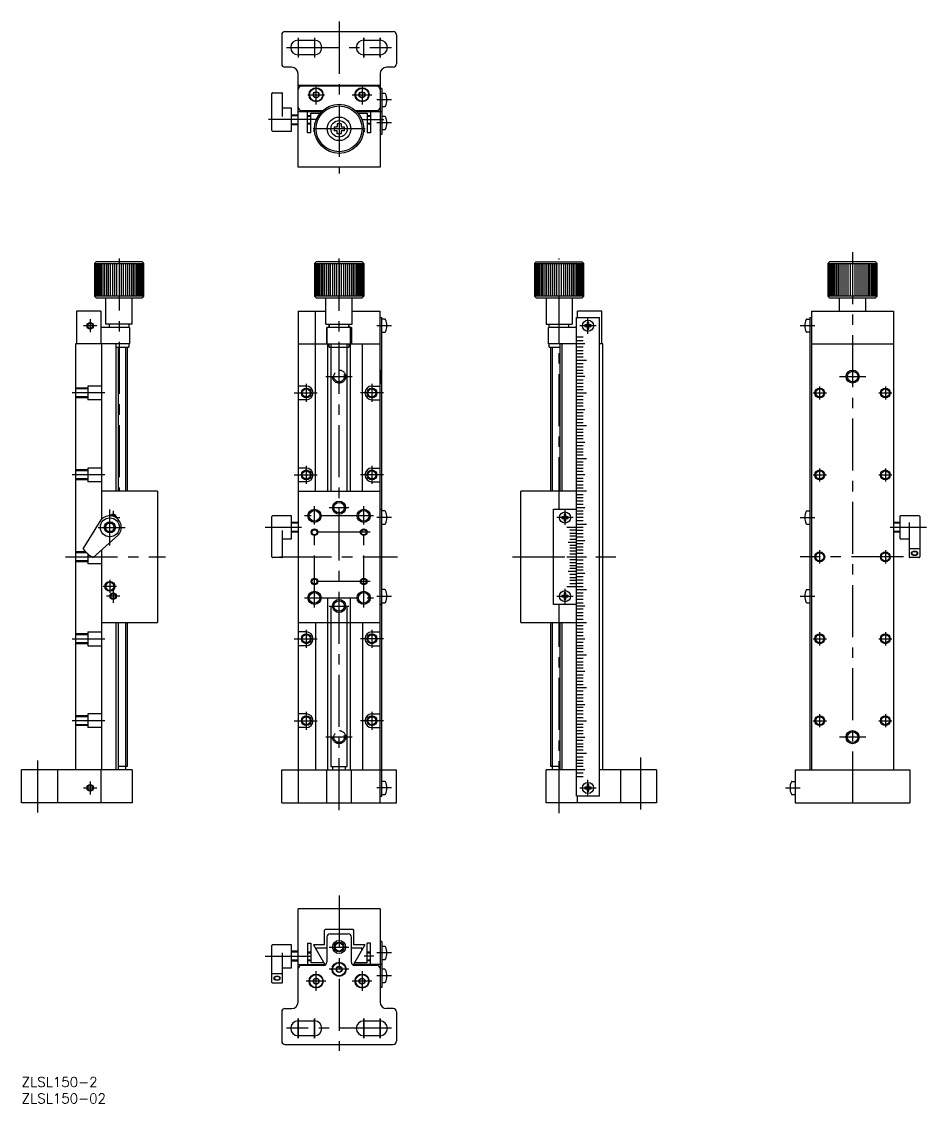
# Model space of a CAD drawing. Extents: x 0 to 276, y -8 to 322.
import ezdxf

# ---------------------------------------------------------------- set-up
doc = ezdxf.new("R2010")
doc.units = 0
doc.header["$LTSCALE"] = 0.5
doc.linetypes.add('CENTER', pattern=[50.8, 31.75, -6.35, 6.35, -6.35])
doc.linetypes.add('DASHED', pattern=[19.05, 12.7, -6.35])
for name, color, linetype in [('MSM_CENTER', 1, 'CENTER'), ('MSM_CONTINUOUS', 7, 'CONTINUOUS'), ('MSM_DASHED', 4, 'DASHED'), ('MSM_NARROW', 5, 'CONTINUOUS'), ('MSM_PART_NUMBER', 7, 'CONTINUOUS')]:
    doc.layers.add(name, color=color, linetype=linetype)
doc.styles.get("Standard").update_dxf_attribs({"font": 'txt.shx', "height": 3, "bigfont": 'bigfont.shx'})

# ---------------------------------------------------------------- blocks, each defined once
blk = doc.blocks.new('*U89')
at = {"layer": 'MSM_PART_NUMBER'}
blk.add_text('ZLSL150-2', height=3, dxfattribs=at).set_placement((0, -3))
blk = doc.blocks.new('*U90')
at = {"layer": 'MSM_PART_NUMBER'}
blk.add_text('ZLSL150-02', height=3, dxfattribs=at).set_placement((0, -8))

msp = doc.modelspace()

# ---------------------------------------------------------------- linework, layer by layer
at = {"layer": 'MSM_CENTER'}
for p, q in [((96.8, 322.03), (96.8, 275.71)), ((84.3, 317.13), (84.3, 311.13)), ((89.3, 317.13), (89.3, 311.13)), ((104.3, 317.13), (104.3, 316.38)), ((104.3, 317.13), (104.3, 316.38)), ((104.3, 311.13), (104.3, 317.13)), ((109.3, 317.13), (109.3, 316.38)), ((109.3, 317.13), (109.3, 316.38)), ((109.3, 311.13), (109.3, 317.13)), ((80.8, 314.13), (112.8, 314.13)), ((104.3, 311.88), (104.3, 311.13)), ((104.3, 311.88), (104.3, 311.13)), ((109.3, 311.88), (109.3, 311.13)), ((109.3, 311.88), (109.3, 311.13)), ((89.8, 296.73), (89.8, 302.73)), ((103.8, 302.73), (103.8, 296.73)), ((87.3, 299.73), (92.3, 299.73)), ((100.8, 299.73), (106.8, 299.73)), ((112.8, 298.13), (108.3, 298.13)), ((89.84, 292.13), (75.3, 292.13)), ((103.76, 292.13), (110.4, 292.13)), ((112.8, 291.13), (108.3, 291.13)), ((104.8, 289.33), (88.8, 289.33)), ((96.8, 81.44), (96.8, 251.56)), ((253.38, 251.74), (253.38, 80.74)), ((29.7, 249.74), (29.7, 178.74)), ((163.9, 173.24), (163.9, 249.74)), ((20.9, 231.24), (20.9, 227.24)), ((172.7, 226.74), (172.7, 231.74)), ((22.9, 229.24), (18.9, 229.24)), ((21.9, 229.24), (21.7, 229.24)), ((112.8, 229.24), (108.3, 229.24)), ((175.2, 229.24), (170.2, 229.24)), ((241.88, 229.24), (237.38, 229.24)), ((86.8, 211.49), (86.8, 205.99)), ((92.8, 213.74), (100.8, 213.74)), ((106.8, 211.49), (106.8, 205.99)), ((249.38, 213.74), (257.38, 213.74)), ((25.4, 208.74), (15.4, 208.74)), ((83.12, 208.74), (90.12, 208.74)), ((110.3, 208.74), (103.3, 208.74)), ((241.38, 208.74), (245.38, 208.74)), ((243.38, 206.74), (243.38, 210.74)), ((261.38, 208.74), (265.38, 208.74)), ((263.38, 210.74), (263.38, 206.74)), ((86.8, 186.49), (86.8, 180.99)), ((106.8, 186.49), (106.8, 180.99)), ((243.38, 181.74), (243.38, 185.74)), ((263.38, 185.74), (263.38, 181.74)), ((25.4, 183.74), (15.4, 183.74)), ((83.12, 183.74), (90.12, 183.74)), ((110.3, 183.74), (103.3, 183.74)), ((241.38, 183.74), (245.38, 183.74)), ((261.38, 183.74), (265.38, 183.74)), ((26.9, 162.21), (26.9, 173.21)), ((27.9, 172.74), (27.9, 171.1)), ((89.3, 143.24), (89.3, 174.24)), ((99.8, 173.74), (93.8, 173.74)), ((104.3, 143.24), (104.3, 174.24)), ((165.7, 168.54), (165.7, 172.94)), ((24.4, 170.18), (24.43, 170.22)), ((28.7, 170.74), (29.9, 170.74)), ((107.3, 171.24), (86.3, 171.24)), ((112.8, 170.74), (108.3, 170.74)), ((168.2, 170.74), (163.2, 170.74)), ((237.38, 170.74), (241.88, 170.74)), ((237.38, 170.74), (241.88, 170.74)), ((23.35, 167.74), (31.54, 167.74)), ((85.3, 167.74), (74.3, 167.74)), ((106.3, 166.24), (87.3, 166.24)), ((88.5, 166.24), (88.3, 166.24)), ((88.5, 166.24), (88.3, 166.24)), ((90.3, 166.24), (90.1, 166.24)), ((90.3, 166.24), (90.1, 166.24)), ((103.5, 166.24), (103.3, 166.24)), ((103.5, 166.24), (103.3, 166.24)), ((105.3, 166.24), (105.1, 166.24)), ((105.3, 166.24), (105.1, 166.24)), ((275.88, 167.74), (264.88, 167.74)), ((13.4, 158.74), (43.87, 158.74)), ((78.62, 158.74), (114.62, 158.74)), ((149.72, 158.74), (181.14, 158.74)), ((268.88, 158.74), (237.38, 158.74)), ((243.38, 156.74), (243.38, 160.74)), ((263.38, 160.74), (263.38, 156.74)), ((28.9, 149.74), (24.9, 149.74)), ((26.9, 151.74), (26.9, 147.74)), ((27.9, 148.74), (27.9, 144.74)), ((106.3, 151.24), (87.3, 151.24)), ((88.5, 151.24), (88.3, 151.24)), ((88.5, 151.24), (88.3, 151.24)), ((90.3, 151.24), (90.1, 151.24)), ((90.3, 151.24), (90.1, 151.24)), ((103.5, 151.24), (103.3, 151.24)), ((103.5, 151.24), (103.3, 151.24)), ((105.3, 151.24), (105.1, 151.24)), ((105.3, 151.24), (105.1, 151.24)), ((165.7, 144.54), (165.7, 148.94)), ((29.9, 146.74), (25.9, 146.74)), ((86.3, 146.24), (107.3, 146.24)), ((108.3, 146.74), (112.8, 146.74)), ((163.2, 146.74), (168.2, 146.74)), ((237.38, 146.74), (241.88, 146.74)), ((237.38, 146.74), (241.88, 146.74)), ((93.8, 143.74), (99.8, 143.74)), ((93.8, 143.74), (99.8, 143.74)), ((93.8, 143.74), (99.8, 143.74)), ((163.9, 80.52), (163.9, 144.24)), ((86.8, 136.49), (86.8, 130.99)), ((106.8, 136.49), (106.8, 130.99)), ((243.38, 131.74), (243.38, 135.74)), ((263.38, 135.74), (263.38, 131.74)), ((15.4, 133.74), (25.4, 133.74)), ((83.12, 133.74), (90.12, 133.74)), ((110.3, 133.74), (103.3, 133.74)), ((241.38, 133.74), (245.38, 133.74)), ((261.38, 133.74), (265.38, 133.74)), ((86.8, 111.49), (86.8, 105.99)), ((106.8, 111.49), (106.8, 105.99)), ((243.38, 106.74), (243.38, 110.74)), ((263.38, 110.74), (263.38, 106.74)), ((25.4, 108.74), (15.4, 108.74)), ((83.12, 108.74), (90.12, 108.74)), ((110.3, 108.74), (103.3, 108.74)), ((241.38, 108.74), (245.38, 108.74)), ((261.38, 108.74), (265.38, 108.74)), ((100.8, 103.74), (92.8, 103.74)), ((257.38, 103.74), (249.38, 103.74)), ((4.9, 80.74), (4.9, 97.74)), ((188.7, 97.56), (188.7, 80.74)), ((20.9, 90.24), (20.9, 86.24)), ((172.7, 85.74), (172.7, 90.74)), ((18.9, 88.24), (22.9, 88.24)), ((21.7, 88.24), (21.9, 88.24)), ((112.8, 88.24), (108.3, 88.24)), ((112.8, 88.24), (108.3, 88.24)), ((170.2, 88.24), (175.2, 88.24)), ((232.88, 88.24), (237.38, 88.24)), ((232.88, 88.24), (237.38, 88.24)), ((96.8, 55.4), (96.8, 8)), ((93.8, 39.7), (99.8, 39.7)), ((74.3, 36.9), (88.2, 36.9)), ((107.4, 36.9), (104.4, 36.9)), ((112.8, 37.9), (108.3, 37.9)), ((89.8, 26.3), (89.8, 32.3)), ((89.8, 26.3), (89.8, 32.3)), ((89.8, 26.3), (89.8, 32.3)), ((89.8, 26.3), (89.8, 32.3)), ((99.8, 32.9), (93.8, 32.9)), ((99.8, 32.9), (93.8, 32.9)), ((103.8, 32.3), (103.8, 26.3)), ((103.8, 32.3), (103.8, 26.3)), ((103.8, 32.3), (103.8, 26.3)), ((103.8, 32.3), (103.8, 26.3)), ((112.8, 30.9), (108.3, 30.9)), ((92.8, 29.3), (86.8, 29.3)), ((92.8, 29.3), (86.8, 29.3)), ((92.8, 29.3), (86.8, 29.3)), ((92.8, 29.3), (86.8, 29.3)), ((106.8, 29.3), (100.8, 29.3)), ((106.8, 29.3), (100.8, 29.3)), ((106.8, 29.3), (100.8, 29.3)), ((101.8, 29.3), (100.8, 29.3)), ((106.8, 29.3), (101.8, 29.3)), ((84.3, 17.9), (84.3, 11.9)), ((84.3, 17.15), (84.3, 17.9)), ((84.3, 17.9), (84.3, 11.9)), ((84.3, 17.15), (84.3, 17.9)), ((84.3, 12.65), (84.3, 17.15)), ((84.3, 12.65), (84.3, 17.15)), ((89.3, 17.9), (89.3, 11.9)), ((89.3, 17.15), (89.3, 17.9)), ((89.3, 17.9), (89.3, 11.9)), ((89.3, 17.15), (89.3, 17.9)), ((89.3, 12.65), (89.3, 17.15)), ((89.3, 12.65), (89.3, 17.15)), ((104.3, 11.9), (104.3, 17.9)), ((104.3, 17.9), (104.3, 17.15)), ((104.3, 11.9), (104.3, 17.9)), ((104.3, 17.9), (104.3, 17.15)), ((104.3, 17.15), (104.3, 12.65)), ((104.3, 17.15), (104.3, 12.65)), ((109.3, 17.9), (109.3, 17.15)), ((109.3, 11.9), (109.3, 17.9)), ((109.3, 17.9), (109.3, 17.15)), ((109.3, 11.9), (109.3, 17.9)), ((109.3, 17.15), (109.3, 12.65)), ((109.3, 17.15), (109.3, 12.65)), ((112.8, 14.9), (80.8, 14.9)), ((84.3, 11.9), (84.3, 12.65)), ((84.3, 11.9), (84.3, 12.65)), ((89.3, 11.9), (89.3, 12.65)), ((89.3, 11.9), (89.3, 12.65)), ((104.3, 12.65), (104.3, 11.9)), ((104.3, 12.65), (104.3, 11.9)), ((109.3, 12.65), (109.3, 11.9)), ((109.3, 12.65), (109.3, 11.9))]:
    msp.add_line(p, q, dxfattribs=at)
at = {"layer": 'MSM_CONTINUOUS'}
for p, q in [((79.3, 318.03), (79.3, 309.13)), ((80.3, 319.03), (113.3, 319.03)), ((114.3, 318.03), (114.3, 309.13)), ((84.3, 316.38), (89.3, 316.38)), ((104.3, 316.38), (109.3, 316.38)), ((89.3, 311.88), (84.3, 311.88)), ((109.3, 311.88), (104.3, 311.88)), ((82.3, 308.13), (80.3, 308.13)), ((113.3, 308.13), (111.3, 308.13)), ((84.3, 277.63), (84.3, 306.19)), ((109.3, 306.13), (109.3, 277.63)), ((76.5, 300.35), (79.3, 300.35)), ((84.3, 302.63), (109.3, 302.63)), ((84.3, 302.63), (84.3, 302.63)), ((84.3, 302.63), (84.3, 302.63)), ((108.3, 302.33), (85.3, 302.33)), ((89.02, 300.18), (89.8, 300.63)), ((90.58, 300.18), (89.8, 300.63)), ((103.02, 300.18), (103.8, 300.63)), ((104.58, 300.18), (103.8, 300.63)), ((109.3, 302.63), (109.3, 302.63)), ((109.3, 302.63), (109.3, 302.63)), ((109.8, 301.63), (109.3, 301.63)), ((109.8, 301.63), (109.8, 287.63)), ((76.3, 288.83), (76.3, 300.15)), ((79.5, 293.13), (79.5, 300.15)), ((89.02, 300.18), (89.02, 299.28)), ((89.02, 299.28), (89.8, 298.83)), ((89.8, 298.83), (90.58, 299.28)), ((90.58, 299.28), (90.58, 300.18)), ((103.02, 300.18), (103.02, 299.28)), ((103.02, 299.28), (103.8, 298.83)), ((103.8, 298.83), (104.58, 299.28)), ((104.58, 299.28), (104.58, 300.18)), ((110.79, 300.13), (109.8, 300.13)), ((82.3, 295.63), (79.5, 295.63)), ((82.3, 288.63), (82.3, 295.63)), ((84.3, 294.63), (84.3, 294.63)), ((84.3, 294.63), (91.49, 294.63)), ((84.3, 294.63), (84.3, 294.63)), ((84.3, 294.63), (84.3, 294.63)), ((84.3, 294.63), (84.3, 294.63)), ((84.3, 294.63), (84.3, 294.63)), ((84.3, 294.63), (84.3, 294.63)), ((84.3, 294.63), (84.3, 294.63)), ((85.3, 294.93), (91.81, 294.93)), ((87.2, 288.13), (87.2, 294.63)), ((87.2, 288.13), (87.2, 294.63)), ((87.2, 288.13), (87.2, 294.63)), ((87.2, 288.13), (87.2, 294.63)), ((88.2, 294.13), (91.04, 294.13)), ((88.2, 288.13), (88.2, 294.13)), ((101.79, 294.93), (108.3, 294.93)), ((102.11, 294.63), (109.8, 294.63)), ((102.56, 294.13), (105.4, 294.13)), ((105.4, 294.13), (105.4, 288.13)), ((106.4, 294.63), (106.4, 288.13)), ((109.3, 294.63), (109.3, 294.63)), ((109.3, 294.63), (109.3, 294.63)), ((109.3, 294.63), (109.3, 294.63)), ((109.3, 294.63), (109.3, 294.63)), ((109.3, 294.63), (109.3, 294.63)), ((109.3, 294.63), (109.3, 294.63)), ((109.8, 296.13), (110.79, 296.13)), ((82.3, 293.63), (84.3, 293.63)), ((82.3, 290.63), (84.3, 290.63)), ((84.3, 293.36), (84.3, 293.63)), ((87.2, 293.43), (88.2, 293.43)), ((87.2, 290.83), (88.2, 290.83)), ((97.4, 290.83), (96.2, 290.83)), ((96.2, 290.83), (96.2, 289.93)), ((97.4, 290.83), (97.4, 289.93)), ((105.4, 293.43), (106.4, 293.43)), ((105.4, 290.83), (106.4, 290.83)), ((110.79, 293.13), (109.8, 293.13)), ((76.5, 288.63), (82.3, 288.63)), ((88.2, 288.13), (87.2, 288.13)), ((88.2, 288.13), (87.2, 288.13)), ((88.2, 288.13), (87.2, 288.13)), ((88.2, 288.13), (87.2, 288.13)), ((89.3, 289.24), (88.95, 288.63)), ((89.3, 289.24), (88.95, 288.63)), ((89.3, 289.24), (88.95, 288.63)), ((89.3, 289.24), (88.95, 288.63)), ((88.95, 288.63), (89.33, 288.63)), ((88.95, 288.63), (89.33, 288.63)), ((88.95, 288.63), (89.33, 288.63)), ((88.95, 288.63), (89.33, 288.63)), ((95.3, 289.93), (95.3, 288.73)), ((95.3, 289.93), (96.2, 289.93)), ((96.2, 288.73), (95.3, 288.73)), ((96.2, 287.83), (96.2, 288.73)), ((97.4, 287.83), (96.2, 287.83)), ((97.4, 289.93), (98.3, 289.93)), ((98.3, 288.73), (97.4, 288.73)), ((97.4, 288.73), (97.4, 287.83)), ((98.3, 289.93), (98.3, 288.73)), ((104.27, 288.63), (104.65, 288.63)), ((104.27, 288.63), (104.65, 288.63)), ((104.27, 288.63), (104.65, 288.63)), ((104.27, 288.63), (104.65, 288.63)), ((104.65, 288.63), (104.3, 289.24)), ((104.65, 288.63), (104.3, 289.24)), ((104.65, 288.63), (104.3, 289.24)), ((104.65, 288.63), (104.3, 289.24)), ((106.4, 288.13), (105.4, 288.13)), ((109.8, 287.63), (109.3, 287.63)), ((109.8, 289.13), (110.79, 289.13)), ((84.3, 277.63), (84.3, 277.63)), ((109.3, 277.63), (84.3, 277.63)), ((84.3, 277.63), (84.3, 277.63)), ((84.3, 277.63), (84.3, 277.63)), ((84.3, 277.63), (84.3, 277.63)), ((109.3, 277.63), (109.3, 277.63)), ((109.3, 277.63), (109.3, 277.63)), ((109.3, 277.63), (109.3, 277.63)), ((109.3, 277.63), (109.3, 277.63)), ((22.7, 248.74), (22.2, 248.24)), ((22.2, 248.24), (22.2, 238.24)), ((22.2, 248.24), (37.2, 248.24)), ((22.31, 238.24), (22.31, 248.24)), ((22.46, 238.24), (22.46, 248.24)), ((22.65, 238.24), (22.65, 248.24)), ((36.7, 248.74), (22.7, 248.74)), ((22.9, 238.24), (22.9, 248.24)), ((23.2, 238.24), (23.2, 248.24)), ((23.56, 238.24), (23.56, 248.24)), ((23.95, 238.24), (23.95, 248.24)), ((24.4, 238.24), (24.4, 248.24)), ((24.88, 238.24), (24.88, 248.24)), ((25.4, 238.24), (25.4, 248.24)), ((25.95, 238.24), (25.95, 248.24)), ((26.53, 238.24), (26.53, 248.24)), ((27.13, 238.24), (27.13, 248.24)), ((27.76, 238.24), (27.76, 248.24)), ((28.4, 238.24), (28.4, 248.24)), ((29.05, 238.24), (29.05, 248.24)), ((29.7, 248.24), (29.7, 238.24)), ((30.35, 248.24), (30.35, 238.24)), ((31, 248.24), (31, 238.24)), ((31.64, 248.24), (31.64, 238.24)), ((32.27, 248.24), (32.27, 238.24)), ((32.87, 248.24), (32.87, 238.24)), ((33.45, 248.24), (33.45, 238.24)), ((34, 248.24), (34, 238.24)), ((34.52, 248.24), (34.52, 238.24)), ((35, 248.24), (35, 238.24)), ((35.45, 248.24), (35.45, 238.24)), ((35.84, 248.24), (35.84, 238.24)), ((36.2, 248.24), (36.2, 238.24)), ((36.5, 248.24), (36.5, 238.24)), ((36.7, 248.74), (37.2, 248.24)), ((36.75, 248.24), (36.75, 238.24)), ((36.94, 248.24), (36.94, 238.24)), ((37.09, 248.24), (37.09, 238.24)), ((37.2, 248.24), (37.2, 238.24)), ((89.8, 248.74), (89.3, 248.24)), ((89.3, 248.24), (104.3, 248.24)), ((89.3, 248.24), (89.3, 238.24)), ((89.41, 238.24), (89.41, 248.24)), ((89.55, 238.24), (89.55, 248.24)), ((89.75, 238.24), (89.75, 248.24)), ((103.8, 248.74), (89.8, 248.74)), ((90, 238.24), (90, 248.24)), ((90.3, 238.24), (90.3, 248.24)), ((90.65, 238.24), (90.65, 248.24)), ((91.05, 238.24), (91.05, 248.24)), ((91.5, 238.24), (91.5, 248.24)), ((91.98, 238.24), (91.98, 248.24)), ((92.5, 238.24), (92.5, 248.24)), ((93.05, 238.24), (93.05, 248.24)), ((93.63, 238.24), (93.63, 248.24)), ((94.23, 238.24), (94.23, 248.24)), ((94.86, 238.24), (94.86, 248.24)), ((95.5, 238.24), (95.5, 248.24)), ((96.14, 238.24), (96.14, 248.24)), ((96.8, 248.24), (96.8, 238.24)), ((97.45, 248.24), (97.45, 238.24)), ((98.1, 248.24), (98.1, 238.24)), ((98.74, 248.24), (98.74, 238.24)), ((99.36, 248.24), (99.36, 238.24)), ((99.97, 248.24), (99.97, 238.24)), ((100.55, 248.24), (100.55, 238.24)), ((101.1, 248.24), (101.1, 238.24)), ((101.62, 248.24), (101.62, 238.24)), ((102.1, 248.24), (102.1, 238.24)), ((102.54, 248.24), (102.54, 238.24)), ((102.94, 248.24), (102.94, 238.24)), ((103.29, 248.24), (103.29, 238.24)), ((103.6, 248.24), (103.6, 238.24)), ((103.8, 248.74), (104.3, 248.24)), ((103.85, 248.24), (103.85, 238.24)), ((104.04, 248.24), (104.04, 238.24)), ((104.18, 248.24), (104.18, 238.24)), ((104.3, 248.24), (104.3, 238.24)), ((156.9, 248.74), (156.4, 248.24)), ((156.4, 248.24), (171.4, 248.24)), ((156.4, 248.24), (156.4, 238.24)), ((156.51, 238.24), (156.51, 248.24)), ((156.65, 238.24), (156.65, 248.24)), ((156.85, 238.24), (156.85, 248.24)), ((156.9, 248.74), (170.9, 248.74)), ((157.1, 238.24), (157.1, 248.24)), ((157.4, 238.24), (157.4, 248.24)), ((157.75, 238.24), (157.75, 248.24)), ((158.15, 238.24), (158.15, 248.24)), ((158.59, 238.24), (158.59, 248.24)), ((159.08, 238.24), (159.08, 248.24)), ((159.6, 238.24), (159.6, 248.24)), ((160.15, 238.24), (160.15, 248.24)), ((160.73, 238.24), (160.73, 248.24)), ((161.33, 238.24), (161.33, 248.24)), ((161.96, 238.24), (161.96, 248.24)), ((162.59, 238.24), (162.59, 248.24)), ((163.24, 238.24), (163.24, 248.24)), ((163.9, 238.24), (163.9, 248.24)), ((164.55, 248.24), (164.55, 238.24)), ((165.2, 248.24), (165.2, 238.24)), ((165.84, 248.24), (165.84, 238.24)), ((166.46, 248.24), (166.46, 238.24)), ((167.07, 248.24), (167.07, 238.24)), ((167.65, 248.24), (167.65, 238.24)), ((168.2, 248.24), (168.2, 238.24)), ((168.72, 248.24), (168.72, 238.24)), ((169.2, 248.24), (169.2, 238.24)), ((169.64, 248.24), (169.64, 238.24)), ((170.04, 248.24), (170.04, 238.24)), ((170.39, 248.24), (170.39, 238.24)), ((170.69, 248.24), (170.69, 238.24)), ((170.9, 248.74), (171.4, 248.24)), ((170.94, 248.24), (170.94, 238.24)), ((171.14, 248.24), (171.14, 238.24)), ((171.28, 248.24), (171.28, 238.24)), ((171.4, 238.24), (171.4, 248.24)), ((246.38, 248.74), (245.88, 248.24)), ((245.88, 248.24), (245.88, 238.24)), ((245.88, 248.24), (260.88, 248.24)), ((245.9, 238.24), (245.9, 248.24)), ((245.99, 238.24), (245.99, 248.24)), ((246.13, 238.24), (246.13, 248.24)), ((246.33, 238.24), (246.33, 248.24)), ((260.38, 248.74), (246.38, 248.74)), ((246.58, 238.24), (246.58, 248.24)), ((246.88, 238.24), (246.88, 248.24)), ((247.23, 238.24), (247.23, 248.24)), ((247.63, 238.24), (247.63, 248.24)), ((248.07, 238.24), (248.07, 248.24)), ((248.55, 238.24), (248.55, 248.24)), ((249.07, 238.24), (249.07, 248.24)), ((249.63, 238.24), (249.63, 248.24)), ((250.21, 238.24), (250.21, 248.24)), ((250.81, 238.24), (250.81, 248.24)), ((251.43, 238.24), (251.43, 248.24)), ((252.07, 238.24), (252.07, 248.24)), ((252.72, 238.24), (252.72, 248.24)), ((253.38, 248.24), (253.38, 238.24)), ((254.03, 248.24), (254.03, 238.24)), ((254.68, 248.24), (254.68, 238.24)), ((255.32, 248.24), (255.32, 238.24)), ((255.94, 248.24), (255.94, 238.24)), ((256.55, 248.24), (256.55, 238.24)), ((257.13, 248.24), (257.13, 238.24)), ((257.68, 248.24), (257.68, 238.24)), ((258.2, 248.24), (258.2, 238.24)), ((258.68, 248.24), (258.68, 238.24)), ((259.12, 248.24), (259.12, 238.24)), ((259.52, 248.24), (259.52, 238.24)), ((259.87, 248.24), (259.87, 238.24)), ((260.17, 248.24), (260.17, 238.24)), ((260.38, 248.74), (260.88, 248.24)), ((260.42, 248.24), (260.42, 238.24)), ((260.62, 248.24), (260.62, 238.24)), ((260.76, 248.24), (260.76, 238.24)), ((260.88, 238.24), (260.88, 248.24)), ((37.2, 238.24), (22.2, 238.24)), ((22.7, 237.74), (22.2, 238.24)), ((22.7, 237.74), (36.7, 237.74)), ((25.7, 229.74), (25.7, 237.74)), ((33.7, 229.74), (33.7, 237.74)), ((37.2, 238.24), (36.7, 237.74)), ((104.3, 238.24), (89.3, 238.24)), ((89.8, 237.74), (89.3, 238.24)), ((89.8, 237.74), (103.8, 237.74)), ((92.8, 229.74), (92.8, 237.74)), ((100.8, 229.74), (100.8, 237.74)), ((104.3, 238.24), (103.8, 237.74)), ((156.9, 237.74), (156.4, 238.24)), ((171.4, 238.24), (156.4, 238.24)), ((156.9, 237.74), (170.9, 237.74)), ((159.9, 237.74), (159.9, 229.74)), ((167.9, 237.74), (167.9, 229.74)), ((171.4, 238.24), (170.9, 237.74)), ((245.88, 239.44), (245.88, 238.24)), ((245.88, 239.44), (245.88, 238.24)), ((246.38, 237.74), (245.88, 238.24)), ((260.88, 238.24), (245.88, 238.24)), ((260.88, 238.24), (245.88, 238.24)), ((246.38, 237.74), (260.38, 237.74)), ((249.38, 233.74), (249.38, 237.74)), ((257.38, 233.74), (257.38, 237.74)), ((260.88, 238.24), (260.38, 237.74)), ((24.1, 233.74), (16.7, 233.74)), ((16.7, 233.74), (16.7, 223.74)), ((24.1, 233.74), (24.1, 223.74)), ((84.3, 233.74), (92.8, 233.74)), ((84.3, 233.74), (84.3, 83.74)), ((89.62, 178.74), (89.62, 233.74)), ((100.8, 233.74), (109.3, 233.74)), ((109.3, 83.74), (109.3, 233.74)), ((109.3, 231.74), (109.8, 231.74)), ((109.3, 231.74), (109.8, 231.74)), ((109.8, 85.74), (109.8, 231.74)), ((110.79, 231.24), (109.8, 231.24)), ((169.2, 231.74), (176.2, 231.74)), ((169.2, 85.74), (169.2, 231.74)), ((176.9, 233.74), (169.5, 233.74)), ((169.5, 231.74), (169.5, 233.74)), ((176.2, 85.74), (176.2, 231.74)), ((176.9, 223.74), (176.9, 233.74)), ((239.39, 231.24), (240.38, 231.24)), ((240.38, 231.74), (240.38, 93.74)), ((240.38, 231.74), (240.88, 231.74)), ((240.88, 233.74), (240.88, 93.74)), ((240.88, 233.74), (265.88, 233.74)), ((265.88, 233.74), (265.88, 93.74)), ((32.9, 228.74), (24.1, 228.74)), ((33.7, 229.74), (25.7, 229.74)), ((26.7, 229.74), (26.7, 228.74)), ((32.7, 229.74), (32.7, 228.74)), ((32.9, 228.74), (32.9, 223.74)), ((92.8, 229.74), (100.8, 229.74)), ((93.05, 223.74), (93.05, 228.74)), ((100.55, 228.74), (93.05, 228.74)), ((93.05, 228.74), (93.05, 223.74)), ((93.05, 223.74), (93.05, 228.74)), ((93.05, 228.74), (93.05, 223.74)), ((93.8, 228.74), (93.6, 228.74)), ((93.8, 228.74), (93.6, 228.74)), ((93.8, 228.74), (93.8, 229.74)), ((93.8, 229.74), (93.8, 228.74)), ((93.8, 228.74), (93.8, 229.74)), ((93.8, 229.74), (93.8, 228.74)), ((99.8, 228.74), (99.8, 229.74)), ((99.8, 229.74), (99.8, 228.74)), ((99.8, 228.74), (99.8, 229.74)), ((99.8, 229.74), (99.8, 228.74)), ((100, 228.74), (99.8, 228.74)), ((100, 228.74), (99.8, 228.74)), ((100.3, 178.74), (100.3, 228.74)), ((100.55, 223.74), (100.55, 228.74)), ((100.55, 228.74), (100.55, 223.74)), ((100.55, 223.74), (100.55, 228.74)), ((100.55, 228.74), (100.55, 223.74)), ((159.9, 229.74), (167.9, 229.74)), ((160.7, 223.74), (160.7, 228.74)), ((169.2, 228.74), (160.7, 228.74)), ((160.9, 228.74), (160.9, 229.74)), ((166.9, 228.74), (166.9, 229.74)), ((172.45, 229.49), (171.7, 229.49)), ((171.7, 229.49), (171.7, 228.99)), ((171.7, 228.99), (172.45, 228.99)), ((172.95, 230.24), (172.45, 230.24)), ((172.45, 230.24), (172.45, 229.49)), ((172.45, 228.99), (172.45, 228.24)), ((172.45, 228.24), (172.95, 228.24)), ((172.95, 229.49), (172.95, 230.24)), ((173.7, 229.49), (172.95, 229.49)), ((172.95, 228.24), (172.95, 228.99)), ((172.95, 228.99), (173.7, 228.99)), ((173.7, 228.99), (173.7, 229.49)), ((109.8, 227.24), (110.79, 227.24)), ((171.2, 225.74), (169.2, 225.74)), ((169.2, 224.74), (171.2, 224.74)), ((240.38, 227.24), (239.39, 227.24)), ((16.4, 223.74), (16.4, 93.74)), ((32.9, 223.74), (16.4, 223.74)), ((24.4, 223.74), (24.4, 170.19)), ((28.76, 223.74), (28.76, 178.74)), ((28.76, 222.74), (32.7, 222.74)), ((29.4, 222.74), (29.4, 178.74)), ((32.2, 222.74), (32.2, 178.74)), ((32.7, 223.74), (32.7, 222.74)), ((84.3, 223.74), (109.3, 223.74)), ((93.3, 223.74), (93.3, 178.74)), ((93.8, 222.74), (93.8, 223.74)), ((93.8, 222.74), (93.8, 223.74)), ((93.8, 222.74), (93.8, 223.74)), ((93.8, 222.74), (93.8, 223.74)), ((93.8, 222.74), (99.8, 222.74)), ((94.3, 223.74), (94.3, 178.74)), ((99.3, 178.74), (99.3, 223.74)), ((99.8, 223.74), (99.8, 222.74)), ((99.8, 223.74), (99.8, 222.74)), ((99.8, 223.74), (99.8, 222.74)), ((99.8, 223.74), (99.8, 222.74)), ((103.97, 178.74), (103.97, 223.74)), ((171.7, 223.74), (160.7, 223.74)), ((160.9, 222.74), (160.9, 223.74)), ((160.9, 222.74), (164.2, 222.74)), ((161.4, 178.74), (161.4, 222.74)), ((164.2, 178.74), (164.2, 223.74)), ((164.84, 178.74), (164.84, 223.74)), ((171.2, 222.74), (169.2, 222.74)), ((169.2, 221.74), (171.2, 221.74)), ((177.2, 223.74), (176.2, 223.74)), ((177.2, 93.74), (177.2, 223.74)), ((240.88, 223.74), (265.88, 223.74)), ((169.2, 220.74), (171.2, 220.74)), ((169.2, 219.74), (171.2, 219.74)), ((169.2, 218.74), (172.2, 218.74)), ((109.3, 215.84), (109.3, 211.64)), ((109.3, 215.84), (109.3, 211.64)), ((109.3, 215.84), (109.3, 211.64)), ((109.3, 215.84), (109.3, 211.64)), ((169.2, 217.74), (171.2, 217.74)), ((169.2, 216.74), (171.2, 216.74)), ((169.2, 215.74), (171.2, 215.74)), ((169.2, 214.74), (171.2, 214.74)), ((171.7, 213.74), (169.2, 213.74)), ((169.2, 212.74), (171.2, 212.74)), ((169.2, 211.74), (171.2, 211.74)), ((20.2, 210.84), (20.2, 206.64)), ((24.4, 210.84), (20.2, 210.84)), ((86.8, 210.84), (84.3, 210.84)), ((106.8, 210.84), (109.3, 210.84)), ((169.2, 210.74), (171.2, 210.74)), ((171.2, 209.74), (169.2, 209.74)), ((169.2, 208.74), (172.2, 208.74)), ((24.4, 206.64), (20.2, 206.64)), ((86.8, 206.64), (84.3, 206.64)), ((106.8, 206.64), (109.3, 206.64)), ((169.2, 207.74), (171.2, 207.74)), ((169.2, 206.74), (171.2, 206.74)), ((169.2, 205.74), (171.2, 205.74)), ((171.2, 204.74), (169.2, 204.74)), ((169.2, 203.74), (171.7, 203.74)), ((169.2, 202.74), (171.2, 202.74)), ((169.2, 201.74), (171.2, 201.74)), ((169.2, 200.74), (171.2, 200.74)), ((169.2, 199.74), (171.2, 199.74)), ((172.2, 198.74), (169.2, 198.74)), ((169.2, 197.74), (171.2, 197.74)), ((169.2, 196.74), (171.2, 196.74)), ((169.2, 195.74), (171.2, 195.74)), ((171.2, 194.74), (169.2, 194.74)), ((169.2, 193.74), (171.7, 193.74)), ((169.2, 192.74), (171.2, 192.74)), ((169.2, 191.74), (171.2, 191.74)), ((169.2, 190.74), (171.2, 190.74)), ((171.2, 189.74), (169.2, 189.74)), ((169.2, 188.74), (172.2, 188.74)), ((20.2, 185.84), (20.2, 181.64)), ((24.4, 185.84), (20.2, 185.84)), ((86.8, 185.84), (84.3, 185.84)), ((106.8, 185.84), (109.3, 185.84)), ((169.2, 187.74), (171.2, 187.74)), ((171.2, 186.74), (169.2, 186.74)), ((171.2, 185.74), (169.2, 185.74)), ((24.4, 181.64), (20.2, 181.64)), ((86.8, 181.64), (84.3, 181.64)), ((106.8, 181.64), (109.3, 181.64)), ((171.2, 184.74), (169.2, 184.74)), ((171.7, 183.74), (169.2, 183.74)), ((169.2, 182.74), (171.2, 182.74)), ((171.2, 181.74), (169.2, 181.74)), ((41.4, 178.74), (24.4, 178.74)), ((41.4, 178.74), (41.4, 138.74)), ((84.3, 178.74), (109.3, 178.74)), ((152.2, 138.74), (152.2, 178.74)), ((172.2, 178.74), (152.2, 178.74)), ((169.2, 180.74), (171.2, 180.74)), ((171.2, 179.74), (169.2, 179.74)), ((169.2, 177.74), (171.2, 177.74)), ((171.2, 176.74), (169.2, 176.74)), ((171.2, 175.74), (169.2, 175.74)), ((109.3, 173.24), (109.8, 173.24)), ((110.79, 172.74), (109.8, 172.74)), ((162.2, 173.24), (169.2, 173.24)), ((162.2, 144.24), (162.2, 173.24)), ((165.45, 171.74), (165.45, 170.99)), ((165.95, 171.74), (165.45, 171.74)), ((165.95, 170.99), (165.95, 171.74)), ((171.2, 174.74), (169.2, 174.74)), ((171.7, 173.74), (169.2, 173.74)), ((169.2, 172.74), (171.2, 172.74)), ((171.2, 171.74), (169.2, 171.74)), ((239.39, 172.74), (240.38, 172.74)), ((18.72, 161.16), (24.22, 169.99)), ((25.47, 167.74), (26.18, 168.99)), ((26.18, 168.99), (27.62, 168.99)), ((27.62, 168.99), (28.34, 167.74)), ((76.3, 158.72), (76.3, 171.04)), ((82.3, 171.24), (76.5, 171.24)), ((82.3, 164.24), (82.3, 171.24)), ((84.3, 169.24), (82.3, 169.24)), ((109.8, 168.74), (110.79, 168.74)), ((164.7, 170.99), (164.7, 170.49)), ((165.45, 170.99), (164.7, 170.99)), ((164.7, 170.49), (165.45, 170.49)), ((165.45, 170.49), (165.45, 169.74)), ((165.45, 169.74), (165.95, 169.74)), ((166.7, 170.99), (165.95, 170.99)), ((165.95, 170.49), (166.7, 170.49)), ((165.95, 169.74), (165.95, 170.49)), ((166.7, 170.49), (166.7, 170.99)), ((171.2, 170.74), (169.2, 170.74)), ((171.2, 169.74), (169.2, 169.74)), ((169.2, 168.74), (172.2, 168.74)), ((239.39, 168.74), (240.38, 168.74)), ((267.88, 169.24), (265.88, 169.24)), ((273.68, 171.24), (267.88, 171.24)), ((267.88, 164.24), (267.88, 171.24)), ((270.68, 169.21), (270.68, 158.72)), ((273.88, 171.04), (273.88, 158.72)), ((29.58, 165.49), (21.81, 158.56)), ((26.18, 166.5), (25.47, 167.74)), ((27.62, 166.5), (26.18, 166.5)), ((28.34, 167.74), (27.62, 166.5)), ((79.5, 158.72), (79.5, 166.74)), ((84.3, 166.24), (82.3, 166.24)), ((84.3, 166.24), (84.3, 166.51)), ((171.2, 167.74), (166.2, 167.74)), ((169.2, 166.84), (167.2, 166.84)), ((167.2, 165.94), (169.2, 165.94)), ((169.2, 165.04), (167.2, 165.04)), ((171.2, 166.74), (169.2, 166.74)), ((171.2, 165.74), (169.2, 165.74)), ((267.88, 166.24), (265.88, 166.24)), ((79.5, 164.24), (82.3, 164.24)), ((166.7, 163.24), (169.2, 163.24)), ((167.2, 164.14), (169.2, 164.14)), ((167.2, 162.34), (169.2, 162.34)), ((171.2, 164.74), (169.2, 164.74)), ((169.2, 163.74), (171.7, 163.74)), ((171.2, 162.74), (169.2, 162.74)), ((171.2, 161.74), (169.2, 161.74)), ((267.88, 164.24), (270.68, 164.24)), ((267.88, 164.24), (270.68, 164.24)), ((20.2, 159.66), (20.2, 156.64)), ((24.4, 160.87), (24.4, 93.74)), ((79.3, 158.52), (76.5, 158.52)), ((166.2, 158.74), (172.2, 158.74)), ((167.2, 161.44), (169.2, 161.44)), ((167.2, 160.54), (169.2, 160.54)), ((167.2, 159.64), (169.2, 159.64)), ((171.2, 160.74), (169.2, 160.74)), ((171.2, 159.74), (169.2, 159.74)), ((273.68, 161.19), (270.88, 161.19)), ((273.68, 158.52), (270.88, 158.52)), ((24.4, 156.64), (20.2, 156.64)), ((169.2, 157.84), (167.2, 157.84)), ((169.2, 156.94), (167.2, 156.94)), ((169.2, 156.04), (167.2, 156.04)), ((169.2, 155.14), (167.2, 155.14)), ((171.2, 157.74), (169.2, 157.74)), ((169.2, 156.74), (171.2, 156.74)), ((169.2, 155.74), (171.2, 155.74)), ((169.2, 154.24), (166.7, 154.24)), ((169.2, 153.34), (167.2, 153.34)), ((167.2, 152.44), (169.2, 152.44)), ((169.2, 154.74), (171.2, 154.74)), ((169.2, 153.74), (171.7, 153.74)), ((169.2, 152.74), (171.2, 152.74)), ((110.79, 148.74), (109.8, 148.74)), ((166.2, 149.74), (171.2, 149.74)), ((169.2, 151.54), (167.2, 151.54)), ((167.2, 150.64), (169.2, 150.64)), ((169.2, 151.74), (171.2, 151.74)), ((169.2, 150.74), (171.2, 150.74)), ((169.2, 148.74), (172.2, 148.74)), ((239.39, 148.74), (240.38, 148.74)), ((93.3, 146.24), (93.3, 93.74)), ((100.3, 93.74), (100.3, 146.24)), ((164.7, 146.99), (164.7, 146.49)), ((165.45, 146.99), (164.7, 146.99)), ((164.7, 146.49), (165.45, 146.49)), ((165.45, 147.74), (165.45, 146.99)), ((165.95, 147.74), (165.45, 147.74)), ((165.45, 146.49), (165.45, 145.74)), ((165.45, 145.74), (165.95, 145.74)), ((165.95, 146.99), (165.95, 147.74)), ((166.7, 146.99), (165.95, 146.99)), ((165.95, 146.49), (166.7, 146.49)), ((165.95, 145.74), (165.95, 146.49)), ((166.7, 146.49), (166.7, 146.99)), ((169.2, 147.74), (171.2, 147.74)), ((171.2, 146.74), (169.2, 146.74)), ((171.2, 145.74), (169.2, 145.74)), ((94.3, 143.74), (94.3, 94.74)), ((99.3, 94.74), (99.3, 143.74)), ((109.8, 144.24), (109.3, 144.24)), ((109.3, 144.24), (109.8, 144.24)), ((109.8, 144.24), (109.3, 144.24)), ((109.3, 144.24), (109.8, 144.24)), ((109.8, 144.74), (110.79, 144.74)), ((169.2, 144.24), (162.2, 144.24)), ((169.2, 144.74), (171.2, 144.74)), ((171.7, 143.74), (169.2, 143.74)), ((171.2, 142.74), (169.2, 142.74)), ((239.39, 144.74), (240.38, 144.74)), ((24.4, 138.74), (41.4, 138.74)), ((28.76, 138.74), (28.76, 93.74)), ((29.4, 138.74), (29.4, 93.74)), ((32.2, 138.74), (32.2, 94.74)), ((84.3, 138.74), (109.3, 138.74)), ((89.62, 138.74), (89.62, 93.74)), ((103.97, 138.74), (103.97, 93.74)), ((152.2, 138.74), (172.2, 138.74)), ((161.4, 94.74), (161.4, 138.74)), ((164.2, 93.74), (164.2, 138.74)), ((164.84, 93.74), (164.84, 138.74)), ((169.2, 141.74), (171.2, 141.74)), ((171.2, 140.74), (169.2, 140.74)), ((169.2, 139.74), (171.2, 139.74)), ((20.2, 135.84), (20.2, 131.64)), ((20.2, 135.84), (24.4, 135.84)), ((86.8, 135.84), (84.3, 135.84)), ((106.8, 135.84), (109.3, 135.84)), ((171.2, 137.74), (169.2, 137.74)), ((169.2, 136.74), (171.2, 136.74)), ((169.2, 135.74), (171.2, 135.74)), ((169.2, 134.74), (171.2, 134.74)), ((169.2, 133.74), (171.7, 133.74)), ((169.2, 132.74), (171.2, 132.74)), ((20.2, 131.64), (24.4, 131.64)), ((86.8, 131.64), (84.3, 131.64)), ((106.8, 131.64), (109.3, 131.64)), ((169.2, 131.74), (171.2, 131.74)), ((171.2, 130.74), (169.2, 130.74)), ((171.2, 129.74), (169.2, 129.74)), ((172.2, 128.74), (169.2, 128.74)), ((171.2, 127.74), (169.2, 127.74)), ((169.2, 126.74), (171.2, 126.74)), ((171.2, 125.74), (169.2, 125.74)), ((171.2, 124.74), (169.2, 124.74)), ((171.7, 123.74), (169.2, 123.74)), ((169.2, 122.74), (171.2, 122.74)), ((171.2, 121.74), (169.2, 121.74)), ((171.2, 120.74), (169.2, 120.74)), ((171.2, 119.74), (169.2, 119.74)), ((172.2, 118.74), (169.2, 118.74)), ((171.2, 117.74), (169.2, 117.74)), ((169.2, 116.74), (171.2, 116.74)), ((169.2, 115.74), (171.2, 115.74)), ((169.2, 114.74), (171.2, 114.74)), ((169.2, 113.74), (171.7, 113.74)), ((171.2, 112.74), (169.2, 112.74)), ((20.2, 110.84), (20.2, 106.64)), ((24.4, 110.84), (20.2, 110.84)), ((86.8, 110.84), (84.3, 110.84)), ((106.8, 110.84), (109.3, 110.84)), ((171.2, 111.74), (169.2, 111.74)), ((171.2, 110.74), (169.2, 110.74)), ((169.2, 109.74), (171.2, 109.74)), ((24.4, 106.64), (20.2, 106.64)), ((86.8, 106.64), (84.3, 106.64)), ((106.8, 106.64), (109.3, 106.64)), ((169.2, 108.74), (172.2, 108.74)), ((169.2, 107.74), (171.2, 107.74)), ((169.2, 106.74), (171.2, 106.74)), ((169.2, 105.74), (171.2, 105.74)), ((171.2, 104.74), (169.2, 104.74)), ((169.2, 103.74), (171.7, 103.74)), ((171.2, 102.74), (169.2, 102.74)), ((169.2, 101.74), (171.2, 101.74)), ((171.2, 100.74), (169.2, 100.74)), ((171.2, 99.74), (169.2, 99.74)), ((172.2, 98.74), (169.2, 98.74)), ((169.2, 97.74), (171.2, 97.74)), ((169.2, 96.74), (171.2, 96.74)), ((171.2, 95.74), (169.2, 95.74)), ((33.7, 93.74), (0, 93.74)), ((0, 83.74), (0, 93.74)), ((10.9, 93.74), (10.9, 83.74)), ((24.1, 93.74), (24.1, 83.74)), ((32.2, 94.74), (29.4, 94.74)), ((31.7, 94.74), (31.7, 93.74)), ((33.7, 93.74), (33.7, 83.74)), ((79.3, 83.74), (79.3, 93.74)), ((79.3, 93.74), (114.3, 93.74)), ((93.05, 83.74), (93.05, 93.74)), ((94.3, 94.74), (99.3, 94.74)), ((94.8, 94.74), (94.8, 93.74)), ((98.8, 93.74), (98.8, 94.74)), ((100.55, 83.74), (100.55, 93.74)), ((114.3, 83.74), (114.3, 93.74)), ((159.9, 83.74), (159.9, 93.74)), ((171.7, 93.74), (159.9, 93.74)), ((164.2, 94.74), (161.4, 94.74)), ((161.9, 93.74), (161.9, 94.74)), ((171.2, 94.74), (169.2, 94.74)), ((171.2, 92.74), (169.2, 92.74)), ((193.6, 93.74), (176.2, 93.74)), ((182.7, 83.74), (182.7, 93.74)), ((193.6, 93.74), (193.6, 83.74)), ((235.88, 93.74), (270.88, 93.74)), ((235.88, 93.74), (235.88, 83.74)), ((270.88, 93.74), (270.88, 83.74)), ((110.79, 90.24), (109.8, 90.24)), ((169.2, 91.74), (171.2, 91.74)), ((172.95, 89.24), (172.45, 89.24)), ((172.45, 89.24), (172.45, 88.49)), ((172.95, 88.49), (172.95, 89.24)), ((234.89, 90.24), (235.88, 90.24)), ((109.8, 86.24), (110.79, 86.24)), ((172.45, 88.49), (171.7, 88.49)), ((171.7, 88.49), (171.7, 87.99)), ((171.7, 87.99), (172.45, 87.99)), ((172.45, 87.99), (172.45, 87.24)), ((172.45, 87.24), (172.95, 87.24)), ((173.7, 88.49), (172.95, 88.49)), ((172.95, 87.24), (172.95, 87.99)), ((172.95, 87.99), (173.7, 87.99)), ((173.7, 87.99), (173.7, 88.49)), ((234.89, 86.24), (235.88, 86.24)), ((33.7, 83.74), (0, 83.74)), ((79.3, 83.74), (114.3, 83.74)), ((109.3, 85.74), (109.8, 85.74)), ((109.3, 85.74), (109.8, 85.74)), ((193.6, 83.74), (159.9, 83.74)), ((176.2, 85.74), (169.2, 85.74)), ((169.5, 83.74), (169.5, 85.74)), ((235.88, 83.74), (270.88, 83.74)), ((84.3, 22.9), (84.3, 51.4)), ((109.3, 51.4), (84.3, 51.4)), ((109.3, 51.4), (109.3, 22.9)), ((92.36, 44.8), (92.66, 45.1)), ((92.36, 40.4), (92.36, 44.8)), ((92.66, 45.1), (100.94, 45.1)), ((94.05, 43.7), (99.55, 43.7)), ((100.94, 45.1), (101.24, 44.8)), ((101.24, 44.8), (101.24, 40.4)), ((76.3, 28.88), (76.3, 40.2)), ((82.3, 40.4), (76.5, 40.4)), ((82.3, 40.4), (76.5, 40.4)), ((82.3, 33.4), (82.3, 40.4)), ((82.3, 33.4), (82.3, 40.4)), ((87.2, 40.9), (88.2, 40.9)), ((87.2, 40.9), (88.2, 40.9)), ((87.2, 40.9), (88.2, 40.9)), ((87.2, 40.9), (88.2, 40.9)), ((87.2, 40.9), (87.2, 34.4)), ((88.2, 40.9), (88.2, 34.9)), ((88.95, 40.4), (92.41, 34.4)), ((92.36, 40.4), (88.95, 40.4)), ((92.36, 40.7), (92.06, 40.4)), ((93.05, 42.7), (93.05, 35.1)), ((100.55, 35.1), (100.55, 42.7)), ((104.65, 40.4), (101.18, 34.4)), ((101.54, 40.4), (101.24, 40.7)), ((104.65, 40.4), (101.24, 40.4)), ((105.4, 34.9), (105.4, 40.9)), ((106.4, 40.9), (105.4, 40.9)), ((106.4, 34.4), (106.4, 40.9)), ((109.8, 41.4), (109.3, 41.4)), ((109.8, 41.4), (109.3, 41.4)), ((109.8, 41.4), (109.8, 27.4)), ((110.79, 39.9), (109.8, 39.9)), ((79.5, 28.88), (79.5, 37.9)), ((84.3, 38.4), (82.3, 38.4)), ((87.2, 38.2), (88.2, 38.2)), ((93.05, 39.4), (89.9, 39.4)), ((89.9, 38.75), (89.9, 39.4)), ((103.7, 39.4), (100.55, 39.4)), ((103.7, 38.76), (103.7, 39.4)), ((103.7, 39.4), (103.7, 38.75)), ((103.7, 38.76), (103.7, 39.4)), ((103.7, 39.4), (103.7, 38.75)), ((105.4, 38.2), (106.4, 38.2)), ((79.5, 33.4), (82.3, 33.4)), ((79.5, 33.4), (82.3, 33.4)), ((84.3, 35.4), (82.3, 35.4)), ((84.3, 34.4), (84.3, 34.4)), ((84.3, 34.4), (84.3, 34.4)), ((84.3, 34.4), (84.3, 34.4)), ((84.3, 34.4), (84.3, 34.4)), ((84.3, 34.4), (84.3, 34.4)), ((84.3, 34.4), (84.3, 34.4)), ((84.3, 34.4), (92.41, 34.4)), ((92.05, 34.1), (85.3, 34.1)), ((87.2, 35.6), (88.2, 35.6)), ((91.99, 34.9), (88.2, 34.9)), ((91.99, 34.9), (88.2, 34.9)), ((91.99, 34.9), (88.2, 34.9)), ((91.99, 34.9), (88.2, 34.9)), ((91.99, 35.14), (91.99, 34.9)), ((91.99, 35.14), (91.99, 34.9)), ((91.99, 35.14), (91.99, 34.9)), ((91.99, 35.14), (91.99, 34.9)), ((96.02, 33.35), (96.8, 33.8)), ((96.02, 33.35), (96.02, 32.45)), ((97.58, 33.35), (96.8, 33.8)), ((97.58, 32.45), (97.58, 33.35)), ((109.8, 34.4), (101.18, 34.4)), ((108.3, 34.1), (101.55, 34.1)), ((101.61, 34.9), (101.61, 35.14)), ((101.61, 34.9), (101.61, 35.14)), ((101.61, 34.9), (101.61, 35.14)), ((101.61, 34.9), (101.61, 35.14)), ((105.4, 34.9), (101.61, 34.9)), ((105.4, 34.9), (101.61, 34.9)), ((105.4, 34.9), (101.61, 34.9)), ((105.4, 34.9), (101.61, 34.9)), ((105.4, 35.6), (106.4, 35.6)), ((109.8, 35.9), (110.79, 35.9)), ((79.3, 31.55), (76.5, 31.55)), ((89.02, 29.75), (89.8, 30.2)), ((89.02, 29.75), (89.02, 28.85)), ((90.58, 29.75), (89.8, 30.2)), ((90.58, 28.85), (90.58, 29.75)), ((96.02, 32.45), (96.8, 32)), ((96.8, 32), (97.58, 32.45)), ((103.02, 29.75), (103.8, 30.2)), ((103.02, 29.75), (103.02, 28.85)), ((104.58, 29.75), (103.8, 30.2)), ((104.58, 28.85), (104.58, 29.75)), ((110.79, 32.9), (109.8, 32.9)), ((79.3, 28.68), (76.5, 28.68)), ((89.02, 28.85), (89.8, 28.4)), ((89.8, 28.4), (90.58, 28.85)), ((103.02, 28.85), (103.8, 28.4)), ((103.8, 28.4), (104.58, 28.85)), ((109.8, 27.4), (109.3, 27.4)), ((109.8, 27.4), (109.3, 27.4)), ((109.8, 28.9), (110.79, 28.9)), ((79.3, 19.9), (79.3, 11)), ((80.3, 20.9), (82.3, 20.9)), ((113.3, 20.9), (111.3, 20.9)), ((114.3, 19.9), (114.3, 11)), ((84.3, 17.15), (89.3, 17.15)), ((84.3, 17.15), (89.3, 17.15)), ((84.3, 17.15), (89.3, 17.15)), ((84.3, 17.15), (89.3, 17.15)), ((104.3, 17.15), (109.3, 17.15)), ((104.3, 17.15), (109.3, 17.15)), ((104.3, 17.15), (109.3, 17.15)), ((104.3, 17.15), (109.3, 17.15)), ((80.3, 10), (113.3, 10)), ((89.3, 12.65), (84.3, 12.65)), ((89.3, 12.65), (84.3, 12.65)), ((89.3, 12.65), (84.3, 12.65)), ((89.3, 12.65), (84.3, 12.65)), ((109.3, 12.65), (104.3, 12.65)), ((109.3, 12.65), (104.3, 12.65)), ((109.3, 12.65), (104.3, 12.65)), ((109.3, 12.65), (104.3, 12.65))]:
    msp.add_line(p, q, dxfattribs=at)
for centre, radius in [((89.8, 299.73), 2.15), ((89.8, 299.73), 2), ((89.8, 299.73), 0.9), ((103.8, 299.73), 2.15), ((103.8, 299.73), 2), ((103.8, 299.73), 0.9), ((96.8, 289.33), 7.5), ((96.8, 289.33), 7), ((96.8, 289.33), 3.6), ((96.8, 289.33), 2.5), ((20.9, 229.24), 0.783), ((172.7, 229.24), 1.7), ((253.38, 213.74), 1.62), ((86.8, 208.74), 1.23), ((106.8, 208.74), 1.23), ((243.38, 208.74), 1.23), ((263.38, 208.74), 1.23), ((86.8, 183.74), 1.23), ((106.8, 183.74), 1.23), ((243.38, 183.74), 1.23), ((263.38, 183.74), 1.23), ((96.8, 173.74), 1.62), ((89.3, 171.24), 1.62), ((104.3, 171.24), 1.62), ((165.7, 170.74), 1.7), ((26.9, 167.74), 2.9), ((26.9, 167.74), 1.7), ((26.9, 167.74), 1.43), ((89.3, 166.24), 0.783), ((104.3, 166.24), 0.783), ((243.38, 158.74), 1.23), ((263.38, 158.74), 1.23), ((89.3, 151.24), 0.783), ((104.3, 151.24), 0.783), ((26.9, 149.74), 1.23), ((27.9, 146.74), 0.783), ((89.3, 146.24), 1.62), ((96.8, 143.74), 1.62), ((104.3, 146.24), 1.62), ((165.7, 146.74), 1.7), ((86.8, 133.74), 1.23), ((106.8, 133.74), 1.23), ((243.38, 133.74), 1.23), ((263.38, 133.74), 1.23), ((86.8, 108.74), 1.23), ((106.8, 108.74), 1.23), ((243.38, 108.74), 1.23), ((263.38, 108.74), 1.23), ((253.38, 103.74), 1.62), ((172.7, 88.24), 1.7), ((20.9, 88.24), 0.783), ((96.8, 39.7), 2), ((96.8, 39.7), 1.5), ((96.8, 39.7), 1.23), ((96.8, 32.9), 2.15), ((96.8, 32.9), 2), ((96.8, 32.9), 0.9), ((89.8, 29.3), 2.15), ((89.8, 29.3), 2), ((89.8, 29.3), 0.9), ((103.8, 29.3), 2.15), ((103.8, 29.3), 2), ((103.8, 29.3), 0.9)]:
    msp.add_circle(centre, radius, dxfattribs=at)
for centre, radius, start, end in [((80.3, 318.03), 1, 90, 180), ((113.3, 318.03), 1, 0, 90), ((84.3, 314.13), 2.25, 90, 270), ((89.3, 314.13), 2.25, 270, 90), ((104.3, 314.13), 2.25, 90, 270), ((109.3, 314.13), 2.25, 270, 90), ((80.3, 309.13), 1, 180, 270), ((82.3, 306.13), 2, 1.8119, 90), ((111.3, 306.13), 2, 90, 180), ((113.3, 309.13), 1, 270, 0), ((76.5, 300.15), 0.2, 90, 180), ((79.3, 300.15), 0.2, 360, 90), ((85.3, 301.33), 1, 90, 180), ((108.3, 301.33), 1, 0, 90), ((110.79, 299.93), 0.2, 25.6716, 90), ((107.04, 298.13), 4.35, 334.3284, 25.6716), ((85.3, 295.93), 1, 180, 270), ((108.3, 295.93), 1, 270, 0), ((108.3, 295.93), 1, 270, 0), ((108.3, 295.93), 1, 270, 0), ((108.3, 295.93), 1, 270, 0), ((110.79, 296.33), 0.2, 270, 334.3284), ((110.79, 292.93), 0.2, 25.6716, 90), ((107.04, 291.13), 4.35, 334.3284, 25.6716), ((76.5, 288.83), 0.2, 180, 270), ((110.79, 289.33), 0.2, 270, 334.3284), ((110.79, 231.04), 0.2, 25.6716, 90), ((107.04, 229.24), 4.35, 334.3284, 25.6716), ((243.13, 229.24), 4.35, 154.3284, 205.6716), ((239.39, 231.04), 0.2, 90, 154.3284), ((110.79, 227.44), 0.2, 270, 334.3284), ((239.39, 227.44), 0.2, 205.6716, 270), ((86.8, 208.74), 2.1, 270.0418, 90.0418), ((106.8, 208.74), 2.1, 90, 270), ((86.8, 183.74), 2.1, 270.0418, 90.0418), ((106.8, 183.74), 2.1, 90, 270), ((110.79, 172.54), 0.2, 25.6716, 90), ((107.04, 170.74), 4.35, 334.3284, 25.6716), ((243.13, 170.74), 4.35, 154.3284, 205.6716), ((239.39, 172.54), 0.2, 90, 154.3284), ((26.9, 167.74), 3.5, 320, 140), ((27.9, 170.74), 0.783, 0.8446, 142.2855), ((76.5, 171.04), 0.2, 90, 180), ((110.79, 168.94), 0.2, 270, 334.3284), ((239.39, 168.94), 0.2, 205.6716, 270), ((273.68, 171.04), 0.2, 0, 90), ((26.9, 167.74), 10.5, 218.828, 240.9806), ((76.5, 158.72), 0.2, 180, 270), ((79.3, 158.72), 0.2, 270, 0), ((270.88, 161.39), 0.2, 180, 270), ((270.88, 158.72), 0.2, 180, 270), ((271.73, 159.83), 0.48, 131.4828, 228.5172), ((272.28, 158.76), 1.66, 58.7877, 121.2123), ((272.28, 160.89), 1.66, 238.7877, 301.2123), ((271.84, 159.83), 0.384, 131.4828, 228.5172), ((272.28, 158.98), 1.33, 58.7877, 121.2123), ((272.28, 160.67), 1.33, 238.7877, 301.2123), ((272.71, 159.83), 0.384, 311.4828, 48.5172), ((272.82, 159.83), 0.48, 311.4828, 48.5172), ((273.68, 161.39), 0.2, 270, 0), ((273.68, 158.72), 0.2, 270, 360), ((110.79, 148.54), 0.2, 25.6716, 90), ((107.04, 146.74), 4.35, 334.3284, 25.6716), ((243.13, 146.74), 4.35, 154.3284, 205.6716), ((239.39, 148.54), 0.2, 90, 154.3284), ((110.79, 144.94), 0.2, 270, 334.3284), ((239.39, 144.94), 0.2, 205.6716, 270), ((86.8, 133.74), 2.1, 270.0418, 90.0418), ((106.8, 133.74), 2.1, 90, 270), ((86.8, 108.74), 2.1, 270.0418, 90.0418), ((106.8, 108.74), 2.1, 90, 270), ((110.79, 90.04), 0.2, 25.6716, 90), ((107.04, 88.24), 4.35, 334.3284, 25.6716), ((238.63, 88.24), 4.35, 154.3284, 205.6716), ((234.89, 90.04), 0.2, 90, 154.3284), ((110.79, 86.44), 0.2, 270, 334.3284), ((234.89, 86.44), 0.2, 205.6716, 270), ((94.05, 42.7), 1, 90, 180), ((99.55, 42.7), 1, 0, 90), ((76.5, 40.2), 0.2, 90, 180), ((76.5, 40.2), 0.2, 90, 180), ((110.79, 39.7), 0.2, 25.6716, 90), ((107.04, 37.9), 4.35, 334.3284, 25.6716), ((85.3, 33.1), 1, 90, 180), ((92.05, 35.1), 1, 270, 0), ((101.55, 35.1), 1, 180, 270), ((108.3, 33.1), 1, 0, 90), ((110.79, 36.1), 0.2, 270, 334.3284), ((76.5, 31.75), 0.2, 180, 270), ((77.36, 30.18), 0.48, 131.4828, 228.5172), ((77.9, 29.12), 1.66, 58.7877, 121.2123), ((77.9, 31.24), 1.66, 238.7877, 301.2123), ((77.46, 30.18), 0.384, 131.4828, 228.5172), ((77.9, 29.33), 1.33, 58.7877, 121.2123), ((77.9, 31.03), 1.33, 238.7877, 301.2123), ((78.33, 30.18), 0.384, 311.4828, 48.5172), ((78.44, 30.18), 0.48, 311.4828, 48.5172), ((79.3, 31.75), 0.2, 270, 360), ((110.79, 32.7), 0.2, 25.6716, 90), ((107.04, 30.9), 4.35, 334.3284, 25.6716), ((76.5, 28.88), 0.2, 180, 270), ((79.3, 28.88), 0.2, 270, 0), ((110.79, 29.1), 0.2, 270, 334.3284), ((80.3, 19.9), 1, 90, 180), ((82.3, 22.9), 2, 270, 0), ((111.3, 22.9), 2, 180, 270), ((113.3, 19.9), 1, 0, 90), ((84.3, 14.9), 2.25, 90, 270), ((84.3, 14.9), 2.25, 90, 270), ((84.3, 14.9), 2.25, 90, 270), ((84.3, 14.9), 2.25, 90, 270), ((89.3, 14.9), 2.25, 270, 90), ((89.3, 14.9), 2.25, 270, 90), ((89.3, 14.9), 2.25, 270, 90), ((89.3, 14.9), 2.25, 270, 90), ((104.3, 14.9), 2.25, 90, 270), ((104.3, 14.9), 2.25, 90, 270), ((104.3, 14.9), 2.25, 90, 270), ((104.3, 14.9), 2.25, 90, 270), ((109.3, 14.9), 2.25, 270, 90), ((109.3, 14.9), 2.25, 270, 90), ((109.3, 14.9), 2.25, 270, 90), ((109.3, 14.9), 2.25, 270, 90), ((80.3, 11), 1, 180, 270), ((113.3, 11), 1, 270, 0)]:
    msp.add_arc(centre, radius, start, end, dxfattribs=at)
at = {"layer": 'MSM_DASHED'}
for p, q in [((20.2, 210.24), (16.4, 210.24)), ((20.2, 209.97), (16.4, 209.97)), ((20.2, 207.51), (16.4, 207.51)), ((20.2, 207.24), (16.4, 207.24)), ((20.2, 185.24), (16.4, 185.24)), ((20.2, 184.97), (16.4, 184.97)), ((20.2, 182.51), (16.4, 182.51)), ((20.2, 182.24), (16.4, 182.24)), ((19.55, 160.24), (16.4, 160.24)), ((19.84, 159.97), (16.4, 159.97)), ((20.2, 157.51), (16.4, 157.51)), ((20.2, 157.24), (16.4, 157.24)), ((20.2, 135.24), (16.4, 135.24)), ((20.2, 134.97), (16.4, 134.97)), ((20.2, 132.51), (16.4, 132.51)), ((20.2, 132.24), (16.4, 132.24)), ((20.2, 110.24), (16.4, 110.24)), ((20.2, 109.97), (16.4, 109.97)), ((20.2, 107.51), (16.4, 107.51)), ((20.2, 107.24), (16.4, 107.24))]:
    msp.add_line(p, q, dxfattribs=at)
for centre, radius in [((96.8, 213.74), 2), ((96.8, 213.74), 1.62), ((96.8, 103.74), 2), ((96.8, 103.74), 1.62)]:
    msp.add_circle(centre, radius, dxfattribs=at)
at = {"layer": 'MSM_NARROW'}
for p, q in [((82.3, 293.36), (84.3, 293.36)), ((82.3, 290.9), (84.3, 290.9)), ((87.2, 293.19), (88.2, 293.19)), ((87.2, 291.07), (88.2, 291.07)), ((105.4, 293.19), (106.4, 293.19)), ((105.4, 291.07), (106.4, 291.07)), ((31.77, 178.74), (31.77, 222.74)), ((161.83, 178.74), (161.83, 222.74)), ((84.3, 168.97), (82.3, 168.97)), ((267.88, 168.97), (265.88, 168.97)), ((84.3, 166.51), (82.3, 166.51)), ((267.88, 166.51), (265.88, 166.51)), ((31.77, 94.74), (31.77, 138.74)), ((161.83, 94.74), (161.83, 138.74)), ((84.3, 38.13), (82.3, 38.13)), ((87.2, 37.96), (88.2, 37.96)), ((105.4, 37.96), (106.4, 37.96)), ((84.3, 35.67), (82.3, 35.67)), ((87.2, 35.84), (88.2, 35.84)), ((105.4, 35.84), (106.4, 35.84))]:
    msp.add_line(p, q, dxfattribs=at)
for centre, radius in [((20.9, 229.24), 1), ((253.38, 213.74), 2), ((86.8, 208.74), 1.5), ((106.8, 208.74), 1.5), ((243.38, 208.74), 1.5), ((263.38, 208.74), 1.5), ((86.8, 183.74), 1.5), ((106.8, 183.74), 1.5), ((243.38, 183.74), 1.5), ((263.38, 183.74), 1.5), ((96.8, 173.74), 2), ((89.3, 171.24), 2), ((104.3, 171.24), 2), ((89.3, 166.24), 1), ((104.3, 166.24), 1), ((243.38, 158.74), 1.5), ((263.38, 158.74), 1.5), ((89.3, 151.24), 1), ((104.3, 151.24), 1), ((26.9, 149.74), 1.5), ((27.9, 146.74), 1), ((89.3, 146.24), 2), ((96.8, 143.74), 2), ((104.3, 146.24), 2), ((86.8, 133.74), 1.5), ((106.8, 133.74), 1.5), ((243.38, 133.74), 1.5), ((263.38, 133.74), 1.5), ((86.8, 108.74), 1.5), ((106.8, 108.74), 1.5), ((243.38, 108.74), 1.5), ((263.38, 108.74), 1.5), ((253.38, 103.74), 2), ((20.9, 88.24), 1)]:
    msp.add_circle(centre, radius, dxfattribs=at)
msp.add_arc((27.9, 170.74), 1, 352.9642, 150.1659, dxfattribs=at)

# ---------------------------------------------------------------- block references
at = {"layer": 'MSM_CONTINUOUS'}
for name in ['*U89', '*U90']:
    msp.add_blockref(name, (0, 0), dxfattribs=at)

doc.saveas('drawing.dxf')
